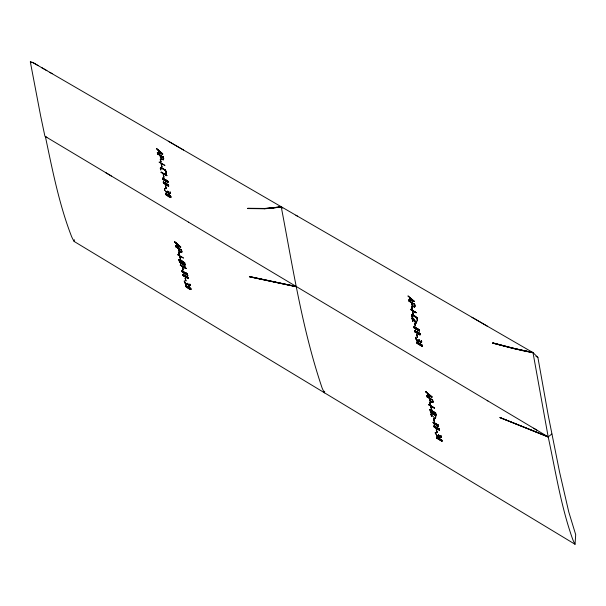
<?xml version="1.0" encoding="UTF-8"?>
<svg xmlns="http://www.w3.org/2000/svg" width="606" height="606" viewBox="0 0 606 606"><rect width="100%" height="100%" fill="white"/><g stroke="black" fill="none" stroke-linecap="round" stroke-linejoin="round"><path stroke-width="0.91" d="M166.801 175.687L161.143 172.255L166.801 175.687L165.18 173.657M185.921 268.526L180.285 265.072L185.921 268.526L184.527 266.322L185.784 268.488M471.998 317.309L533.007 352.609L537.893 357.419L548.271 415.565L559.58 472.104L568.754 511.911L575.7 534.681L575.033 544.271L74.174 241.468L74.258 239.703M324.642 391.249L324.536 392.915L323.695 391.37A112.368 64.872 -60 0 1 322.127 388.037C302.22 329.293 292.88 267.496 281.207 206.722L282.729 208.169M169.286 194.003L167.9 191.746C165.317 192.526 167.642 192.716 167.9 191.746C166.855 189.473 168.824 196.094 170.4 193.367L170.119 191.935M169.377 193.753L170.294 193.405L169.953 191.92M438.547 434.858L438.615 435.684L440.403 437.615L438.858 435.487L437.63 436.078L437.07 435.714L437.88 436.237L438.812 435.441L437.896 435.956M438.85 435.509L438.426 434.957M187.489 283.297L187.724 284.131C184.959 285.131 188.943 284.017 187.489 283.297C187.186 284.108 191.655 288.607 187.565 284.1M189.33 285.896L190.307 285.494L189.678 284.252M175.899 246.604L181.52 249.96L181.936 251.596M185.209 272.564L184.201 273.192L182.194 271.965L181.891 270.837L184.08 272.056M184.482 262.83L179.065 259.429M183.307 275.601L183.027 274.351L183.095 275.647L188.337 278.51L188.034 277.359L182.898 274.42L187.974 277.306L188.14 278.654M183.883 272.086C193.534 280.192 183.315 272.102 182.095 270.693M185.239 273.624C189.193 276.927 186.542 271.071 184.118 273.117M186.019 286.593L185.633 285.388L185.815 286.646L191.049 289.509L190.693 288.305L185.512 285.494M188.034 277.359L188.337 278.51M181.315 250.005L181.626 252.566L180.497 252.301M181.611 251.573L181.558 252.232M181.474 252.497L181.732 251.475M181.626 252.566L181.898 251.482M184.913 264.958L183.929 264.845L184.641 264.996L184.777 264.398M184.671 265.163L184.898 264.299M184.05 264.746L182.315 262.936L183.982 265.057L184.822 265.231L185.065 264.307M184.822 265.231L184.686 262.784C179.202 258.133 176.679 258.61 181.202 263.655L182.179 263.86L181.944 261.406M179.247 261.103L181.292 263.708L182.33 263.928L182.058 261.307M427.071 396.597L432.692 399.945L432.76 402.581L430.442 401.195L429.328 398.203L430.677 401.036L431.866 402.111M430.086 409.55L435.706 412.898L435.941 415.262L434.881 415.14M435.214 423.306L433.078 422.291L435.297 423.359L436.464 425.298L435.093 423.405M435.502 412.944L435.994 414.655M439.267 430.154L434.229 427.154L434.161 425.844L434.229 427.154L439.464 430.01L439.176 428.851L434.161 425.844M436.532 424.988C442.289 428.624 434.525 424.594 435.146 423.609M438.403 426.457L436.418 425.094M433.941 425.988L439.123 428.798L439.214 429.949M441.804 441.047L441.766 439.956L441.766 441.206L436.767 438.138L442.054 441.115M432.654 400.104L426.95 396.695M432.76 401.573C433.214 403.088 430.321 401.528 432.851 402.308M432.608 402.513L432.404 400.036M432.76 402.581L433.048 401.49M433.138 413.83L433.608 412.974L435.123 414.943M433.245 411.429L433.32 414.065L433.654 413.087L433.078 411.421L433.169 413.996M435.782 414.527L435.759 415.027M435.669 415.299L435.903 414.428M435.82 415.368L436.07 414.436M157.719 153.727L163.355 157.068L163.703 158.764M157.56 153.977L163.309 157.227L157.802 153.788M163.044 179.331L162.628 178.126L164.734 179.293L166.021 181.02L164.734 179.293L162.711 178.081L162.756 179.414L162.711 178.081M163.241 182.027L163.499 183.217L168.544 186.216L168.498 184.883L168.544 186.216M165.983 181.164L164.529 179.331M167.589 181.065L167.801 182.414L165.779 181.202L167.923 182.315L167.756 181.08L167.801 182.414M165.915 194.587L165.688 193.299L165.711 194.624C170.733 197.692 171.225 195.087 170.756 197.624M168.498 184.883L168.748 186.072M170.756 196.405L165.559 193.367L170.528 196.306L170.718 197.412M409.065 300.94L414.701 304.28L414.663 306.992L414.996 305.871M414.125 326.71L416.155 327.914L417.436 329.649L416.155 327.914L413.921 326.846L414.163 328.043L416.178 329.247L417.246 328.573L416.095 328.997M414.33 328.058L413.921 326.846M420.14 334.717L414.83 331.755L419.935 334.86L419.89 333.52L419.935 334.86M417.398 329.793C421.625 333.065 417.678 326.899 419.223 331.035M417.11 328.475L418.996 329.709L419.178 330.815M419.094 330.861L417.436 329.634M417.299 343.261L416.996 342.004L421.844 345.253L422.276 346.193L421.973 344.935L416.996 342.004M416.875 342.322L417.011 343.337L422.071 346.329M419.837 333.459L414.633 330.671L419.837 333.459L420.019 334.807L414.921 331.709M421.867 344.981L422.276 346.193M421.988 346.268L417.057 343.185M414.754 306.06L414.701 304.28L408.906 301.197M160.332 168.241L160.567 167.468L161.234 167.582L165.014 169.831M160.499 168.256L161.272 167.801M163.181 159.696L163.491 158.636M163.332 159.772L163.582 158.855C162.287 153.636 165.279 161.484 162.181 159.514M435.373 418.496L435.79 416.663L435.085 418.549L430.964 414.125M435.623 416.617L435.184 418.443M435.252 418.594L435.79 416.663M416.027 317.309C417.413 317.991 417.829 322.869 417.375 318.62C416.602 317.021 412.527 313.408 411.527 315.423L412.035 317.143L411.815 315.347M411.572 315.537L411.815 314.756M411.739 315.552L411.959 314.832L412.565 314.938M411.86 315.453L412.527 315.09M414.754 306.734L413.55 306.591L414.489 306.757L414.413 304.356M414.512 306.924L414.837 305.856M416.178 322.892L416.822 320.892M416.345 322.945L416.981 320.945M433.646 423.359C438.327 425.245 432.881 424.942 433.358 422.2M164.953 180.391L162.809 179.24L164.771 180.626M174.543 241.999L180.671 247.165L174.695 241.764M425.76 391.938L431.881 397.119L425.92 391.703M425.798 391.824L431.964 396.839L426.647 395.65L431.881 397.119M156.613 148.818L162.696 153.985L156.78 148.803M162.537 154.007L157.31 152.583L162.643 154.151M407.952 296.122L414.118 301.212L408.686 299.955L414.019 301.341M416.064 312.575L410.504 309.295L416.064 312.817M419.14 330.974C420.155 328.808 413.883 327.528 418.897 329.778M419.852 334.8L419.708 333.535M159.158 162.196L164.893 165.491M163.287 182.111L168.438 185.065L163.469 181.883M165.567 180.096C170.968 183.436 165.544 178.815 164.68 180.376M165.688 193.299L170.71 196.321C172.543 199.912 164.021 193.882 165.559 193.609M177.702 254.77L183.421 258.088M187.852 277.624L188.216 278.616L183.095 275.647L182.898 274.67M185.209 272.738C186.421 271.799 187.989 276.503 186.966 273.685M187.754 277.45L183.027 274.351M185.557 285.608L190.754 288.388M428.775 404.838L434.502 408.149L428.965 404.611M436.32 423.942C441.448 427.995 436.714 422.488 435.426 424.677M438.032 425.238L438.32 426.397M436.57 437.176L441.706 440.145L436.752 436.949L436.812 438.252L436.525 437.093M281.282 206.873L272.988 208.116M417.966 341.064L419.208 340.678L418.837 339.875M421.306 340.595C422.17 341.867 421.109 344.609 419.193 340.383M166.173 191.875L166.877 192.526L164.567 190.117L164.438 188.633L164.855 190.049M166.688 192.511L167.9 191.761M186.034 284.275L186.754 284.646L187.595 283.866M247.816 208.275L264.86 208.456M532.863 352.609L512.956 348.291L492.708 343.011M296.266 286.638L249.361 276.647M184.769 282.207L184.482 282.29C183.997 278.775 184.535 284.04 186.269 284.032L184.512 282.252L186.11 284.184M186.012 284.244L184.641 282.146M548.21 437.04L499.958 417.564L548.294 436.752M175.437 245.506L180.777 247.036L175.535 245.377M437.146 435.759C434.222 431.086 434.502 432.184 437.214 435.676M437.312 435.616L437.706 435.934M166.711 192.231L166.067 192.004M417.398 340.701L418.231 341.08L417.504 340.572M187.845 284.025L186.754 284.646L186.034 284.131M417.602 340.648C414.459 336.247 416.413 340.64 418.231 341.08M417.64 340.61L415.898 338.807L415.777 337.315L416.186 338.739M416.201 322.907L412.209 318.294L416.277 322.786M176.157 243.286L177.02 246.059L176.444 243.195M178.156 248.218L179.3 251.202L180.58 252.354L178.747 249.869L178.278 248.112M178.603 252.126L179.414 254.687L178.884 252.035M179.808 257.012L180.618 259.58L180.088 256.921M182.368 267.397L183.186 269.958L182.656 267.299M185.08 278.389L185.898 280.957L185.368 278.298M182.33 263.928L180.133 262.436L178.99 259.474M427.374 393.233L428.207 396.029L427.654 393.142M430.343 404.732L429.836 402.051L430.624 404.641M431.487 409.671L430.987 406.99L431.775 409.58M431.798 416.496L431.177 413.921M434.222 421.39L433.722 418.708L434.51 421.299M436.812 432.487L436.305 429.805L437.093 432.396M440.744 435.805L441.35 437.115L440.13 437.653L441.357 437.062L441.024 435.714M441.16 436.881L440.282 437.721M180.012 262.542L182.421 263.655L182.224 261.315M184.398 262.875L184.822 264.511M183.982 265.057L183.057 264.004M182.361 271.996L182.012 270.73L182.482 271.897M432.222 413.648L433.26 413.731M430.245 411.232L432.275 413.853L430.366 411.133M178.656 249.642L180.527 252.141L181.709 252.293M430.533 411.141L432.426 413.603L433.411 413.792L433.608 412.974L434.169 414.08M429.889 409.686L430.995 412.701M431.714 402.369L429.896 399.869L429.609 398.112M158.174 150.235L158.923 153.106L158.461 150.152M159.984 155.325L160.332 157.022M160.226 159.401L160.931 162.06L160.514 159.317M161.211 164.468L161.916 167.127L161.499 164.385M163.181 174.619L163.885 177.27L163.469 174.528M166.476 173.028L166.165 171.437M165.4 186.027L166.105 188.686L165.68 185.944M409.55 297.425L410.277 300.311L409.838 297.341M411.671 304.242C411.103 299.478 411.966 306.341 413.754 306.553M411.542 306.636L412.231 309.31L411.83 306.553M412.489 311.742L413.178 314.408L412.777 311.658M412.065 318.294C415.322 329.035 407.883 309.06 416.42 322.703M414.633 323.21L415.315 325.884L414.913 323.127M416.769 334.686L417.458 337.36L417.057 334.603M421.564 341.814L421.231 340.799M160.105 155.227C160.908 158.499 163.696 162.279 160.575 156.825M551.816 433.994L548.188 436.888C555.619 471.195 560.898 506.283 572.746 539.446A103.247 59.608 -60 0 0 575.026 544.279M160.469 167.726L165.718 170.513L164.93 169.771M165.938 180.952L167.726 182.353M163.415 158.848L163.188 157.052M160.923 169.741L160.575 168.051L160.711 167.536L161.31 167.642M160.408 156.818L162.226 159.363L163.423 159.507M160.567 167.468L164.968 169.991M160.741 167.703L161.151 167.9M411.625 304.136L412.33 305.621L411.913 304.053M417.42 318.726L416.981 317.794L417.428 320.407M418.951 340.511L420.715 342.451L419.072 340.413M418.958 339.777L419.284 340.542L418.049 341.216M184.527 266.322L186.057 268.276M166.665 175.649L165.233 173.604M410.504 309.295L416.246 312.59M165.688 179.861L167.695 181.262M420.443 342.458L421.708 341.882M166.718 192.519L167.938 191.852L167.824 191.223M169.233 193.67L170.218 193.132M169.112 193.768L170.203 193.193M437.721 436.229L438.895 435.593L438.714 434.866M440.1 437.487L441.312 436.949M189.064 285.911L190.11 285.32M189.246 286.138L190.292 285.547M416.102 329.172L417.246 328.573M164.688 180.543L165.824 179.952L164.824 180.633M435.282 424.412L436.252 423.927M435.29 424.579L436.388 424.026M435.562 424.601L436.396 424.192M281.275 206.578L272.988 207.82M277.003 207.426L281.351 206.729M277.078 207.578L281.131 206.866M277.222 207.282L264.716 208.456M277.298 207.434L264.64 208.6M273.215 207.979L264.928 208.608L247.74 208.419M264.708 208.752L273.139 208.123M247.809 208.57L264.852 208.759M184.686 262.784L184.989 264.527M188.125 278.389L183.254 275.389M178.868 259.573L180.24 262.383L179.527 261.012M413.512 306.742L414.784 306.901M411.694 314.855L416.86 317.862L417.595 320.415M411.716 315.022L412.406 315.188M162.226 159.363L163.453 159.673M431.631 402.316L432.881 402.475M432.275 413.853L433.442 413.966M435.911 415.095L434.919 414.989L435.941 415.262M523.039 350.435L533.083 352.472M533.136 352.624L513.221 348.306L492.973 343.026M523.001 350.73L533.053 352.768M180.527 252.141L181.747 252.467M183.891 265.004L184.944 265.125M249.452 276.51L296.493 286.517M249.634 276.677L296.539 286.668M249.407 276.806L296.455 286.812M513.04 348.147L523.175 350.442M513.002 348.442L523.137 350.738M492.799 342.867L513.176 348.155M492.754 343.163L513.13 348.45M408.656 299.796L414.118 301.212M157.31 152.583L162.741 154.022M426.616 395.491L431.98 396.991M175.46 245.665L180.671 247.165M499.958 417.564L548.316 436.903M31.55 62.751L30.345 61.759A18.066 8.234 52.2 0 1 32.572 62.426L34.527 63.418M32.572 62.426L44.443 69.22M412.11 318.408L416.322 322.809M35.345 63.895L38.042 65.509M34.481 63.441L35.209 63.857M295.902 215.244L487.338 326.18M535.962 356.298L537.893 357.419M168.316 141.19L297.569 216.213M49.722 72.296L183.527 150.03M41.564 67.554L52.124 73.697M44.92 69.501L46.867 70.637M408.944 301.038L414.663 304.432M410.444 309.454L416.186 312.749M412.322 315.128L416.11 317.37M416.989 328.717L419.117 329.884M413.966 326.96L415.989 328.164M414.337 327.785L416.352 329.013M417.352 329.573L419.382 330.778M414.216 327.869L416.307 329.164M419.897 333.55L414.731 330.603L414.875 331.868L414.633 330.671M414.86 330.778L419.837 333.709M416.875 342.072L421.852 345.003M416.814 342.231L421.973 345.178M417.178 343.087L422.23 346.079M157.598 153.818L163.309 157.227M159.219 162.037L164.771 165.317M161.257 172.127L166.908 175.558M161.143 172.255L166.695 175.535M165.627 179.944L167.756 181.111M162.544 178.338L164.574 179.543M162.809 179.24L164.893 180.543M163.347 181.959L168.498 184.913M163.469 182.133L168.438 185.065M163.658 182.967L168.46 186.156M163.537 183.057L168.665 186.118L168.332 184.868M166.286 192.019L166.9 192.39M165.499 193.526L170.65 196.48M165.87 194.375L170.68 197.564M426.912 396.854L432.532 400.202M428.843 404.679L434.563 407.997M428.965 404.853L434.502 408.149M435.669 413.05L429.965 409.648L431.108 412.625L430.169 409.603M429.934 409.8L435.555 413.156M435.267 423.511L433.154 422.246L433.525 423.465L435.494 424.579M436.191 424.011L438.312 425.154L438.6 426.313M436.131 424.17L438.259 425.336M433.411 423.276L435.35 424.435M436.585 425.2L438.524 426.351L438.13 425.412M439.123 429.04L434.04 425.92L434.388 427.162M434.381 426.897L439.426 429.904M437.176 435.578L437.903 436.093M441.706 440.145L436.631 437.017L436.979 438.267M441.979 441.16L436.971 437.994M45.647 136.683L44.912 136.252L40.61 115.746L30.308 61.789M188.451 222.129L487.913 400.952M533.659 428.222L548.188 436.888L533 352.616M487.224 400.543L536.818 430.101M175.778 246.71L181.482 250.111M175.748 246.862L181.361 250.21M177.763 254.611L183.3 257.914M178.944 259.535L184.648 262.936M178.914 259.686L184.527 263.042M180.391 264.943L186.027 268.397M180.285 265.072L185.815 268.367M185.012 272.556L187.072 273.889M181.936 270.95L183.959 272.155M182.361 271.723L184.201 273.192M182.239 271.814L184.322 273.109M182.838 274.579L187.974 277.548M186.14 284.002L186.86 284.517M190.693 288.547L185.618 285.418C184.777 287.077 192.814 291.433 190.746 288.358M185.966 286.388L190.761 289.6M105.679 172.619L188.602 222.22M111.375 176.028L45.382 136.532C52.139 168.589 59.138 204.692 71.667 236.757A89.62 51.745 -60 0 0 74.167 241.483M46.882 137.426L45.776 136.759M174.74 241.862L180.724 246.99L174.581 241.885M425.965 391.809L431.927 396.953M408.111 295.887L414.072 301.174M156.734 148.697L162.734 153.871M180.739 252.096L179.535 250.998L178.444 248.127M183.179 263.921L184.133 264.799M433.934 414.239C436.721 416.723 432.404 412.777 433.078 411.421M411.61 302.455C410.497 304.136 415.693 308.628 412.33 305.636M416.193 317.059L416.981 317.794M416.072 317.15L417.299 318.824M161.249 158.219L162.423 159.325M164.809 169.869L165.877 171.528M164.771 170.028L165.597 170.581M433.532 423.193L433.078 422.291M184.004 271.98L185.322 273.7M435.184 423.442L436.494 425.162M184.307 266.481L185.868 268.435M187.686 283.994L189.216 285.949L187.678 284.04M438.736 435.562L440.251 437.57M164.612 179.376L165.9 181.118M416.034 327.998L417.314 329.74M167.779 191.822L169.256 193.852M415.936 338.769L417.466 340.754M178.823 249.649L179.3 251.179L178.535 249.74M183.05 264.049L182.436 262.83L182.148 263.693L182.603 262.845M179.368 260.997L180.133 262.436M429.972 399.657L430.442 401.195L429.684 399.748M430.555 401.096L429.449 398.104M160.287 156.916L161.007 158.393M165.718 170.498L166.044 171.536M165.476 170.672L166.188 173.111M412.451 305.522L411.451 302.447M189.958 284.161L190.307 285.494M187.178 273.814L187.428 274.844M189.792 284.153L190.186 285.6M181.232 250.043L181.656 251.687M178.717 252.02L179.414 254.687M179.921 256.906L180.618 259.58M182.489 267.291L183.186 269.958M185.201 278.283L185.898 280.957M176.278 243.188L177.02 246.059M184.277 280.843L184.641 282.305M432.525 399.93L432.972 401.702M440.865 435.706L441.244 437.161M435.426 412.989L435.828 414.64M441.6 439.941L441.933 441.213M438.895 428.942L439.183 430.101M438.638 435.085L438.782 435.699M430.002 402.066L430.578 404.535M431.154 406.997L431.73 409.467M433.888 418.716L434.464 421.185M436.471 429.821L437.047 432.283M429.836 402.051L430.502 404.747M430.987 406.99L431.654 409.679M433.722 418.708L434.388 421.397M436.305 429.805L436.979 432.495M427.495 393.135L428.207 396.029M431.01 413.906L431.677 416.595M435.343 432.404L435.82 433.782M430.896 414.012L431.517 416.587M166.12 171.331L166.43 172.915M165.953 171.316L166.355 173.119M167.801 181.194L168.013 182.27M167.612 191.095L167.824 191.951M160.264 155.242L160.62 156.939M160.348 159.302L160.931 162.06M161.332 164.377L161.916 167.127M163.302 174.52L163.885 177.27M165.514 185.928L166.105 188.686M158.386 150.356L158.923 153.106M158.295 150.136L158.757 153.091M163.529 181.944L163.779 183.133M163.362 181.936L163.658 183.232M160.408 168.036L160.802 169.839M164.438 188.633L164.718 190.132M160.287 168.135L160.635 169.824M421.473 340.61L421.753 341.996M414.534 304.265L414.921 306.075M421.185 340.693L421.42 341.966M421.746 345.079L421.943 346.162M419.125 339.792L419.284 340.542M419.041 339.996L419.163 340.633M411.663 306.545L412.231 309.31M412.61 311.643L413.178 314.408M414.746 323.119L415.315 325.884M416.89 334.588L417.458 337.36M409.671 297.334L410.277 300.311M414.201 326.77L414.451 327.96M414.921 330.596L415.163 331.785M416.89 342.049L417.178 343.352M411.648 315.332L412.035 317.143M412.186 318.203L412.754 320.968M415.777 337.315L416.049 338.822"/></g></svg>
